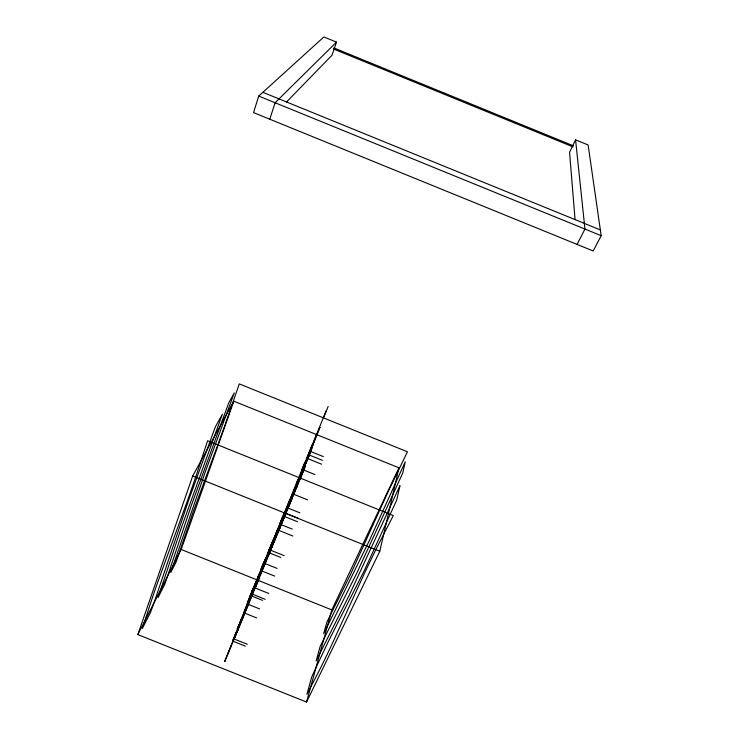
<?xml version="1.0" encoding="UTF-8"?>
<svg xmlns="http://www.w3.org/2000/svg" width="739" height="739" viewBox="0 0 739 739"><rect width="100%" height="100%" fill="white"/><g stroke="black" fill="none" stroke-linecap="round" stroke-linejoin="round"><path stroke-width="1.11" d="M379.791 551.257L398.958 467.815L233.81 401.194L192.676 476.008L137.823 634.598L306.546 702.05L379.791 551.257L192.676 476.008M306.546 702.05L331.829 609.915L398.958 467.815M286.547 101.991L332.005 55.231L336.504 42.114L323.876 36.95L258.724 96.079L253.551 112.605L593.186 250.974L601.176 235.686L588.124 144.973L575.579 139.847L569.557 152.299L575.044 219.391M269.79 119.219L275.102 102.758L336.504 42.114M137.823 634.598L181.166 549.474L233.81 401.194M303.72 469.902L296.339 488.313M300.514 476.027L302.251 471.815A345.824 5.718 -68.2 0 1 306.805 460.794L311.258 450.042L289.069 505.143M319.266 428.842L319.858 427.382L308.874 454.873L322.416 460.332M315.276 437.599L326.065 411.041M307.627 499.878L293.549 494.206L296.69 485.976M323.359 456.61L310.066 451.252L312.837 443.982M308.874 454.873L311.71 447.428M321.576 464.194L307.71 458.605L310.629 450.938M284.118 555.645L270.474 550.158L273.799 541.502M289.882 499.887L286.917 507.628L299.877 512.838M298.242 518.298L285.032 512.977L288.081 505.033M297.457 521.706L283.979 516.284L287.101 508.136M292.847 536.024L278.843 530.399L282.15 521.752M314.916 474.567L302.149 469.422L304.902 462.235M265.236 599.311L252.138 594.054L255.546 585.233L250.401 597.592M271.361 544.486L268.294 552.439L280.774 557.455M261.551 570.804L267.453 554.98M268.802 593.472L255.167 588.004L258.678 578.886M292.219 529.087L279.748 524.071L282.686 516.441M225.109 660.537L224.721 661.46L239.371 624.843A329.539 4.388 -68.3 0 1 243.26 615.421A332.55 4.434 -68.3 0 1 245.625 609.73L247.473 605.269M245.376 646.172L232.693 641.092L236.203 632.011M263.01 568.069L237.201 629.222L250.752 595.643M252.766 589.232L247.334 603.061L254.89 584.706A297.447 3.806 -68.3 0 1 256.701 580.327M259.601 608.899L247.288 603.966L253.588 587.357M256.627 617.915L244.018 612.871L247.38 604.151M247.334 644.297L234.115 639.004L237.755 629.563M274.659 576.069L260.581 570.499L263.629 562.591M283.434 515.101L298.002 479.537M275.961 533.29L284.533 512.413M296.311 483.648L302.454 468.692M300.071 475.648L319.858 427.382M295.443 486.918L300.662 474.216M278.501 528.884L311.248 449.09A341.52 5.663 -68.2 0 1 313.548 443.52M282.935 518.085L284.644 513.919M301.835 471.99L306.583 460.434M273.892 540.874L294.048 491.758M275.037 538.084L269.439 551.71M251.001 598.137L269.846 552.236M277.522 529.494L268.137 552.282A190.791 1.931 -68 0 0 271.943 543.054A192.944 1.949 -68 0 0 273.43 539.452M301.9 470.041L304.644 463.353M302.149 469.422L306.824 458.069A309.078 4.711 -68.2 0 1 311.091 447.714A314.195 4.803 -68.2 0 1 312.671 443.89M306.824 458.069L316.31 435.105M249.745 597.186L252.119 591.431M323.47 417.886L328.144 406.542M291.536 496.432L296.016 485.532M277.938 529.309L283.185 516.663A199.89 2.115 -68 0 0 287.249 506.825L292.081 495.093M233.284 639.632L236.36 632.15M279.046 527.554L269.292 551.165M292.856 494.65L306.805 460.794A348.3 5.764 -68.2 0 1 311.258 450.042M260.202 574.064L261.172 571.727A202.209 2.162 -68 0 0 265.19 562.019L270.539 549.04M238.374 627.263L250.632 597.666L248.84 601.98M267.287 556.929L266.761 558.213A204.047 2.18 -68 0 1 265.19 562.019M252.72 593.971L242.355 619.125A205.525 2.217 -68.1 0 1 238.392 628.704L236.97 632.131M268.072 556.559L274.529 540.865M283.656 518.288L290.917 500.636M286.03 512.524L279.628 528.062A211.419 2.365 -68 0 1 276.857 534.759A211.585 2.365 -68 0 1 273.144 543.738L271.102 548.652M246.032 610.22L248.766 603.587M273.947 542.278L279.093 529.78A357.168 5.746 -68.3 0 1 283.545 519.027L284.099 517.706M260.581 570.499L264.46 561.086M279.748 524.071L283.887 514.067M254.253 586.276L250.438 595.505L262.502 600.336M272.358 542.611L254.89 584.706A298.417 3.824 -68.3 0 0 252.581 590.295M310.066 451.252L314.685 440.074M265.864 557.769L263.241 564.097M291.258 497.116L274.335 537.955M247.288 603.966L251.158 594.599M258.04 577.104L258.918 574.97M268.405 553.243L264.266 563.257L277.06 568.393M285.032 512.977L289.448 502.298M244.35 611.051L246.096 606.848M307.71 458.605L312.505 446.993M244.018 612.871L247.962 603.329M283.979 516.284L288.478 505.411M265.772 560.596L253.81 589.426M232.693 641.092L236.582 631.679M252.138 594.054L256.294 584.013M270.474 550.158L274.936 539.387M281.337 523.933L268.146 555.756M293.549 494.206L298.325 482.678M243.916 615.365L224.721 661.46M277.393 533.909L279.093 529.78M278.843 530.399L292.136 498.391M305.558 466.143L300.034 479.482M234.115 639.004L238.18 629.175M255.167 588.004L259.518 577.501M262.382 566.628L251.602 592.022M261.957 567.663L275.675 534.759M247.814 602.71L252.821 590.683M265.107 561.243L267.869 554.601M258.613 576.808L270.262 548.837A200.703 2.134 -68 0 0 274.261 539.147A201.664 2.143 -68 0 0 276.358 534.075M237.201 629.222L238.475 626.164M256.027 584.124L258.308 578.619M287.351 509.873L290.021 503.453M235.584 635.466L232.914 641.886M257.477 577.935L259.084 574.092M264.941 560.495L265.356 559.478M262.881 566.573L263.768 564.467M251.583 593.648L256.119 582.785M255.703 583.773L259.454 574.803M240.147 622.146L241.801 618.173M264.839 563.681L268.636 554.592M252.849 592.345L255.482 586.045M261.209 572.365L266.243 560.328M291.083 500.913L297.392 485.791M229.94 648.999L231.621 644.981M227.898 653.876L229.524 649.987M577.085 244.415L584.946 229.062L575.579 139.847M181.166 549.474L331.829 609.915M262.872 92.32L600.354 229.912M258.724 96.079L601.176 235.686M333.769 47.896L573.381 145.823M333.372 48.94L572.947 146.849M289.365 501.689A200.343 2.115 -68 0 1 287.249 506.825M399.91 485.782L396.751 500.044L364.586 570.018L329.391 639.392L316.255 667.012L311.729 676.915L306.916 694.327L318.86 671.326A209.285 17.69 -68.5 0 0 332.411 643.309L363.025 576.42A369.121 46.862 -70.6 0 1 378.22 544.929L393.305 515.573L207.594 440.777L197.322 472.156A370.359 35.204 -66.1 0 1 185.822 505.227L160.529 574.443A209.7 13.256 -67.6 0 0 150.313 603.874L142.341 628.519L150.516 612.409L154.257 602.165L188.925 499.425L215.308 426.93L222.393 414.209L181.157 528.283L158.063 597.537L164.825 584.207L191.225 505.781L228.72 402.866L234.291 392.852L204.666 473.597L170.82 572.392L176.205 561.788L193.285 511.453L225.025 425.101L239.288 383.901L407.457 451.788L388.446 490.973L350.443 574.591L326.86 622.192L323.682 633.656L369.657 539.969L405.231 461.829L402.737 473.062L357.122 572.439L320.153 646.422L316.172 660.842L349.039 595.671L399.91 485.782"/></g></svg>
